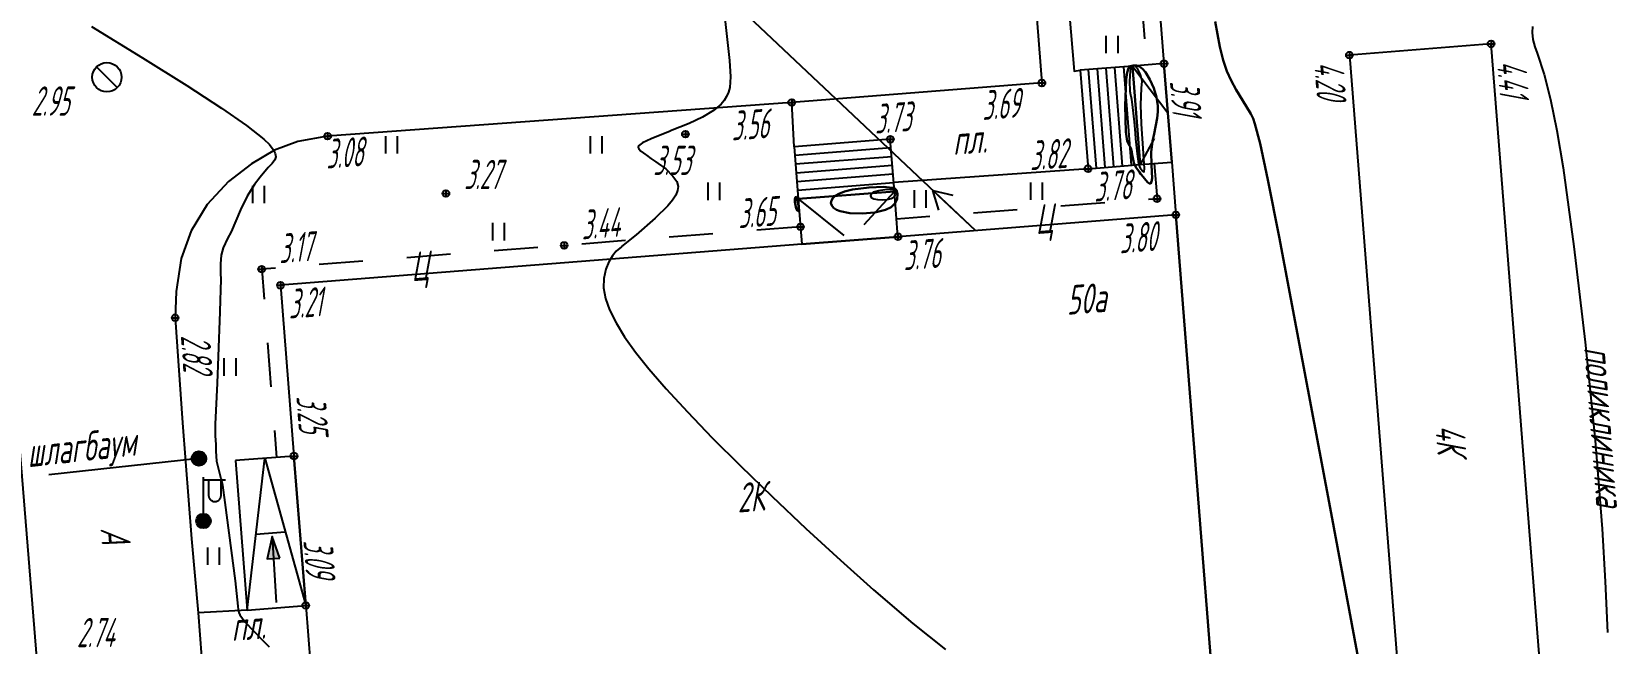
# Model space of a CAD drawing. Extents: x 1233805 to 1234355, y 654698 to 655114.
# Drawn here: x 1234000.4 to 1234054.2, y 654734.7 to 654755.6 of the extents above; entities that cross this region are included whole.
import ezdxf

# ---------------------------------------------------------------- set-up
doc = ezdxf.new("R2010")
doc.units = 0
doc.linetypes.add('ИИDash_15_15', pattern=[3, 1.5, -1.5])
doc.linetypes.add('ИИDash_20_10', pattern=[3, 2, -1])
for name, color, linetype, lineweight in [('ИИ_ГОРИЗОНТАЛИ_ОСН', 32, 'Continuous', 25), ('ИИ_ГОРИЗОНТАЛИ_УТОЛЩ', 32, 'Continuous', 30), ('ИИ_ДОРОГИ_АД', 7, 'Continuous', 25), ('ИИ_ЛЭП_НН', 250, 'Continuous', 25), ('ИИ_ОТМЕТКИ', 7, 'Continuous', 25), ('ИИ_СООРУЖЕНИЕ', 7, 'Continuous', 25), ('ИИ_СТРОЕНИЕ', 7, 'Continuous', 25), ('ИИ_ТРУБОПРОВОДЫ', 7, 'Continuous', 25), ('ИИ_УГОДЬЯ', 7, 'Continuous', 25)]:
    doc.layers.add(name, color=color, linetype=linetype, lineweight=lineweight)
doc.styles.add('VNIPISIMPLEXCUR', font='simplex.shx', dxfattribs={"width": 0.8, "oblique": 15})
doc.styles.add('ГОСТ 2.304 КУРСИВ', font='cs_gost2304.shx', dxfattribs={"oblique": 15})

# ---------------------------------------------------------------- blocks, each defined once
blk = doc.blocks.new('ИИ05401')
at = {"color": 0, "linetype": 'Continuous', "lineweight": 25}
for points in [[(-0.4, 1.2), (-0.4, 0)], [(0.4, 1.2), (0.4, 0)]]:
    blk.add_lwpolyline(points, dxfattribs=at)
blk = doc.blocks.new('ИИ0511013')
at = {"linetype": 'Continuous', "lineweight": 25}
h = blk.add_hatch(color=0, dxfattribs=at)
edge = h.paths.add_edge_path()
edge.add_arc((0, 0), 0.5, 0, 360)
at = {"color": 0, "linetype": 'Continuous', "lineweight": 25, "flags": 128}
for points in [[(0, 0.5), (0, 3)], [(0, 2.81), (1.5, 2.81)], [(1.18, 2.81), (1.18, 1.71), (1.17, 1.62), (1.14, 1.53), (1.1, 1.46), (1.03, 1.39), (0.96, 1.35), (0.87, 1.32), (0.78, 1.31), (0.69, 1.32), (0.61, 1.35), (0.53, 1.39), (0.47, 1.46), (0.42, 1.53), (0.39, 1.62), (0.38, 1.71), (0.38, 2.81)]]:
    blk.add_lwpolyline(points, dxfattribs=at)
at = {"color": 0, "linetype": 'Continuous', "lineweight": 25}
blk.add_circle((0, 0), 0.5, dxfattribs=at)
blk = doc.blocks.new('ИИ051144')
at = {"color": 0, "linetype": 'Continuous', "lineweight": 25, "flags": 128}
for points in [[(4, 0), (0, 0)], [(2.78, 0.71), (4, 0), (2.78, -0.71)]]:
    blk.add_lwpolyline(points, dxfattribs=at)
blk = doc.blocks.new('ИИ0510711')
at = {"linetype": 'Continuous', "lineweight": 25}
h = blk.add_hatch(color=0, dxfattribs=at)
edge = h.paths.add_edge_path()
edge.add_arc((0, 0), 0.5, 0, 360)
at = {"color": 0, "linetype": 'Continuous', "lineweight": 25}
blk.add_circle((0, 0), 0.5, dxfattribs=at)
blk = doc.blocks.new('ИИ051171')
at = {"color": 0, "linetype": 'Continuous', "lineweight": 25, "flags": 128}
blk.add_lwpolyline([(0.71, -0.71), (-0.71, 0.71)], dxfattribs=at)
at = {"color": 0, "linetype": 'Continuous', "lineweight": 25}
blk.add_circle((0, 0), 1, dxfattribs=at)
at = {"color": 0, "linetype": 'Continuous', "style": 'VNIPISIMPLEXCUR', "oblique": 15, "width": 0.8}
for tag, p in [('NUMBER', (1.7, -1)), ('HATCH', (1.7, -4.4)), ('HEIGHT', (1.7, -7.8)), ('TOP1', (1.7, -11.2)), ('TOP2', (1.7, -14.6)), ('TOP3', (1.7, -18)), ('TOP4', (1.7, -21.4)), ('TOP5', (1.7, -24.8)), ('BOTTOM', (1.7, -28.2))]:
    blk.add_attdef(tag, p, '', height=2, dxfattribs=at)
blk = doc.blocks.new('ИИ04101')
at = {"linetype": 'Continuous'}
blk.add_hatch(color=0, dxfattribs=at).paths.add_polyline_path([(5, -0.44), (7.5, 0), (5, 0.44)])
at = {"color": 0, "linetype": 'Continuous', "flags": 128}
blk.add_lwpolyline([(7.5, 0), (0, 0)], dxfattribs=at)
blk.add_lwpolyline([(5, -0.44), (7.5, 0), (5, 0.44)], close=True, dxfattribs=at)
blk = doc.blocks.new('PICKET')
at = {"color": 0, "linetype": 'Continuous', "lineweight": 25}
for p, q in [((-0.23, 0), (0.23, 0)), ((0, 0.23), (0, -0.23))]:
    blk.add_line(p, q, dxfattribs=at)
blk.add_circle((0, 0), 0.23, dxfattribs=at)
at = {"color": 0, "linetype": 'Continuous', "style": 'VNIPISIMPLEXCUR', "oblique": 15, "width": 0.8}
blk.add_attdef('OTMETKA', (1.25, 0.3), '', height=2, dxfattribs=at)
at = {"color": 8, "linetype": 'Continuous', "style": 'VNIPISIMPLEXCUR', "oblique": 15, "width": 0.8, "flags": 1}
blk.add_attdef('NOMER', (1.25, -2.7), '', height=2, dxfattribs=at)

msp = doc.modelspace()

# ---------------------------------------------------------------- linework, layer by layer
at = {"layer": 'ИИ_ГОРИЗОНТАЛИ_ОСН', "flags": 128}
for points, elevation in [([(1234024.032, 654756.442), (1234024.233, 654754.589), (1234024.271, 654754.04), (1234024.241, 654753.67), (1234024.198, 654753.508), (1234024.135, 654753.361), (1234024.05, 654753.225), (1234023.943, 654753.099), (1234023.681, 654752.883), (1234023.315, 654752.663), (1234022.85, 654752.442), (1234022.215, 654752.186), (1234022.199, 654752.179), (1234021.55, 654751.922), (1234021.258, 654751.785), (1234021.125, 654751.676), (1234021.11, 654751.625), (1234021.128, 654751.573), (1234021.202, 654751.495), (1234021.356, 654751.384), (1234021.392, 654751.359), (1234021.548, 654751.25), (1234021.717, 654751.131), (1234021.795, 654751.079), (1234022.057, 654750.891), (1234022.297, 654750.64), (1234022.298, 654750.639), (1234022.298, 654750.639), (1234022.428, 654750.458), (1234022.474, 654750.289), (1234022.459, 654750.147), (1234022.396, 654749.992), (1234022.285, 654749.819), (1234022.122, 654749.624), (1234021.695, 654749.208), (1234021.04, 654748.639), (1234020.542, 654748.235), (1234020.536, 654748.23), (1234020.364, 654748.081), (1234020.229, 654747.915), (1234020.111, 654747.71), (1234020.011, 654747.463), (1234019.934, 654747.143), (1234019.929, 654746.821), (1234019.995, 654746.466), (1234020.135, 654746.074), (1234020.353, 654745.635), (1234020.649, 654745.154), (1234021.022, 654744.629), (1234021.474, 654744.059), (1234022.069, 654743.372), (1234022.794, 654742.585), (1234023.644, 654741.704), (1234024.609, 654740.741), (1234025.69, 654739.693), (1234026.842, 654738.606), (1234028.022, 654737.521), (1234029.151, 654736.511), (1234030.501, 654735.35), (1234031.611, 654734.463)], 3.5), ([(1234002.422, 654755.754), (1234004.172, 654754.687), (1234005.681, 654753.741), (1234006.869, 654752.968), (1234007.721, 654752.376), (1234008.311, 654751.907), (1234008.505, 654751.719), (1234008.637, 654751.556), (1234008.707, 654751.422), (1234008.723, 654751.304), (1234008.69, 654751.198), (1234008.597, 654751.076), (1234008.469, 654750.933), (1234008.189, 654750.612), (1234007.993, 654750.357), (1234007.75, 654749.964), (1234007.515, 654749.489), (1234007.356, 654749.113), (1234007.196, 654748.741), (1234007.077, 654748.506), (1234006.926, 654748.191), (1234006.857, 654747.939), (1234006.829, 654747.651), (1234006.837, 654747.312), (1234006.845, 654747.12), (1234006.836, 654746.743), (1234006.823, 654746.399), (1234006.811, 654746.009), (1234006.758, 654744.483), (1234006.716, 654743.567), (1234006.657, 654742.167), (1234006.655, 654741.769), (1234006.671, 654741.467), (1234006.678, 654741.374), (1234006.68, 654741.247), (1234006.701, 654740.899), (1234006.849, 654740.311), (1234006.853, 654740.297), (1234006.902, 654740.085), (1234006.984, 654739.49), (1234007.331, 654736.812), (1234007.424, 654735.951), (1234007.436, 654735.831), (1234007.456, 654735.735), (1234007.495, 654735.648), (1234007.682, 654735.406), (1234008.261, 654734.796), (1234008.495, 654734.554)], 3), ([(1234051.683, 654755.758), (1234051.669, 654755.547), (1234051.694, 654755.316), (1234051.761, 654755.058), (1234051.838, 654754.84), (1234052.075, 654754.117), (1234052.291, 654753.266), (1234052.508, 654752.2), (1234052.724, 654750.924), (1234053.098, 654748.242), (1234053.482, 654744.964), (1234053.818, 654741.604), (1234054.062, 654738.594), (1234054.17, 654736.794), (1234054.241, 654735.043)], 4.5)]:
    msp.add_lwpolyline(points, dxfattribs=dict(at, elevation=elevation))
at = {"layer": 'ИИ_ГОРИЗОНТАЛИ_ОСН', "elevation": 4.5, "flags": 128}
for points in [[(1234038.162, 654751.408), (1234038.212, 654751.058), (1234038.272, 654750.92), (1234038.275, 654750.917), (1234038.286, 654750.902), (1234038.364, 654750.81), (1234038.406, 654750.793), (1234038.421, 654750.91), (1234038.389, 654751.378), (1234038.386, 654751.418), (1234038.315, 654752.428), (1234038.291, 654753.082), (1234038.32, 654753.646), (1234038.333, 654753.888), (1234038.282, 654754.116), (1234038.174, 654754.326), (1234038.098, 654754.398), (1234038.014, 654754.413), (1234037.977, 654754.403), (1234037.954, 654754.375), (1234037.924, 654754.23), (1234037.911, 654753.892), (1234037.921, 654753.552), (1234037.94, 654753.42), (1234037.948, 654753.386), (1234037.97, 654753.276), (1234038.011, 654752.994), (1234038.061, 654752.499), (1234038.096, 654752.115), (1234038.114, 654751.913), (1234038.162, 654751.408)], [(1234029.147, 654750.09), (1234029.071, 654750.035), (1234029.047, 654749.97), (1234029.08, 654749.909), (1234029.164, 654749.864), (1234029.29, 654749.84), (1234029.451, 654749.835), (1234029.618, 654749.85), (1234029.753, 654749.882), (1234029.826, 654749.917), (1234029.877, 654749.963), (1234029.904, 654750.02), (1234029.909, 654750.088), (1234029.895, 654750.139), (1234029.844, 654750.17), (1234029.729, 654750.181), (1234029.541, 654750.173), (1234029.326, 654750.144), (1234029.147, 654750.09)], [(1234026.537, 654749.826), (1234026.557, 654749.741), (1234026.583, 654749.707), (1234026.57, 654749.872), (1234026.546, 654749.885), (1234026.537, 654749.826)]]:
    msp.add_lwpolyline(points, close=True, dxfattribs=at)
at = {"layer": 'ИИ_ГОРИЗОНТАЛИ_УТОЛЩ', "elevation": 4, "flags": 128}
msp.add_lwpolyline([(1234040.829, 654755.929), (1234040.993, 654755.067), (1234041.11, 654754.61), (1234041.237, 654754.227), (1234041.375, 654753.907), (1234041.55, 654753.59), (1234041.768, 654753.238), (1234042.051, 654752.772), (1234042.127, 654752.618), (1234042.195, 654752.426), (1234042.368, 654751.754), (1234042.633, 654750.512), (1234043.017, 654748.567), (1234044.794, 654739.128), (1234045.813, 654733.684)], dxfattribs=at)
for points in [[(1234038.058, 654751.099), (1234038.12, 654750.947), (1234038.242, 654750.776), (1234038.282, 654750.725), (1234038.313, 654750.684), (1234038.518, 654750.441), (1234038.583, 654750.395), (1234038.628, 654750.395), (1234038.66, 654750.451), (1234038.675, 654750.568), (1234038.658, 654751.02), (1234038.657, 654751.032), (1234038.642, 654751.466), (1234038.687, 654751.837), (1234038.745, 654752.086), (1234038.855, 654752.624), (1234038.874, 654752.841), (1234038.871, 654753.042), (1234038.827, 654753.336), (1234038.737, 654753.645), (1234038.605, 654753.949), (1234038.452, 654754.2), (1234038.352, 654754.315), (1234038.251, 654754.39), (1234038.149, 654754.425), (1234038.029, 654754.428), (1234037.932, 654754.403), (1234037.87, 654754.329), (1234037.824, 654754.181), (1234037.791, 654753.947), (1234037.756, 654753.054), (1234037.782, 654752.157), (1234037.831, 654751.843), (1234037.892, 654751.701), (1234037.908, 654751.677), (1234037.948, 654751.605), (1234037.989, 654751.457), (1234038.012, 654751.327), (1234038.021, 654751.273), (1234038.058, 654751.099)], [(1234027.965, 654750.038), (1234027.849, 654749.97), (1234027.764, 654749.892), (1234027.714, 654749.808), (1234027.702, 654749.722), (1234027.728, 654749.638), (1234027.79, 654749.562), (1234027.885, 654749.496), (1234028.01, 654749.443), (1234028.342, 654749.379), (1234028.766, 654749.365), (1234029.206, 654749.404), (1234029.561, 654749.488), (1234029.755, 654749.581), (1234029.889, 654749.703), (1234029.961, 654749.853), (1234029.974, 654750.033), (1234029.936, 654750.167), (1234029.883, 654750.215), (1234029.8, 654750.248), (1234029.499, 654750.277), (1234029.003, 654750.257), (1234028.436, 654750.181), (1234028.169, 654750.115), (1234027.965, 654750.038)], [(1234026.461, 654749.767), (1234026.515, 654749.54), (1234026.555, 654749.462), (1234026.583, 654749.452), (1234026.592, 654749.645), (1234026.549, 654749.886), (1234026.518, 654749.931), (1234026.486, 654749.92), (1234026.464, 654749.857), (1234026.461, 654749.767)]]:
    msp.add_lwpolyline(points, close=True, dxfattribs=at)
at = {"layer": 'ИИ_ДОРОГИ_АД', "flags": 128}
for points in [[(1234001.648, 654701.533), (1234002.039, 654702.113), (1234002.917, 654704.659), (1234002.932, 654705.077), (1234002.927, 654705.421), (1234002.785, 654706.518), (1234001.077, 654727.725), (1233999.705, 654744.755), (1233998.596, 654758.267), (1233997.947, 654765.912), (1233997.638, 654769.635), (1234007.977, 654770.363)], [(1234034.032, 654765.067), (1234034.911, 654753.826), (1234026.36, 654753.161), (1234010.495, 654752.007), (1234009.48, 654751.826), (1234008.679, 654751.528), (1234007.896, 654751.064), (1234007.104, 654750.454), (1234006.379, 654749.671), (1234005.83, 654748.775), (1234005.493, 654747.824), (1234005.319, 654746.697), (1234005.284, 654745.804), (1234005.537, 654742.218), (1234005.84, 654738.249), (1234006.066, 654735.722), (1234006.183, 654734.217)], [(1234035.938, 654759.65), (1234035.557, 654759.613), (1234036.013, 654754.235), (1234036.223, 654754.263)], [(1234026.443, 654751.644), (1234026.36, 654753.161)], [(1234036.488, 654750.895), (1234029.846, 654750.421)], [(1234007.745, 654735.814), (1234006.066, 654735.722)]]:
    msp.add_lwpolyline(points, dxfattribs=at)
at = {"layer": 'ИИ_ДОРОГИ_АД', "linetype": 'ИИDash_15_15', "flags": 128}
for points in [[(1234038.063, 654759.817), (1234038.486, 654754.441)], [(1234038.751, 654751.073), (1234038.846, 654749.871), (1234029.945, 654749.17)], [(1234026.658, 654748.912), (1234008.242, 654747.463), (1234008.747, 654741.031)]]:
    msp.add_lwpolyline(points, dxfattribs=at)
at = {"layer": 'ИИ_ЛЭП_НН', "flags": 128}
msp.add_lwpolyline([(1233971.971, 654794.822), (1233997.198, 654782.193), (1234032.639, 654748.781)], dxfattribs=at)
at = {"layer": 'ИИ_СООРУЖЕНИЕ', "elevation": 4.484, "flags": 128}
msp.add_lwpolyline([(1234006.097, 654740.992), (1234000.961, 654740.436)], dxfattribs=at)
at = {"layer": 'ИИ_СТРОЕНИЕ'}
for points in [[(1234055.337, 654770.772), (1234051.732, 654770.488), (1234049.68, 654770.327), (1234046.84, 654770.104), (1234042.476, 654769.76), (1234037.911, 654769.401), (1234038.399, 654763.199), (1234038.662, 654759.864), (1234039.084, 654754.488), (1234039.349, 654751.12), (1234039.491, 654749.32), (1234040.835, 654732.231), (1234040.991, 654730.245), (1234041.235, 654727.156), (1234041.448, 654724.448), (1234041.688, 654721.397), (1234041.938, 654718.215), (1234042.42, 654712.084), (1234046.975, 654712.443), (1234051.28, 654712.781), (1234054.274, 654713.017)], [(1234036.774, 654750.917), (1234036.509, 654754.286)], [(1234037.073, 654750.941), (1234036.808, 654754.309)], [(1234037.372, 654750.965), (1234037.107, 654754.333)], [(1234037.671, 654750.988), (1234037.407, 654754.356)], [(1234037.971, 654751.012), (1234037.706, 654754.38)], [(1234026.465, 654751.358), (1234029.752, 654751.617)], [(1234026.489, 654751.059), (1234029.776, 654751.318)], [(1234026.513, 654750.76), (1234029.799, 654751.019)], [(1234026.536, 654750.461), (1234029.823, 654750.72)], [(1234026.56, 654750.162), (1234029.846, 654750.421)], [(1234007.745, 654735.814), (1234008.344, 654741), (1234009.747, 654735.971)], [(1234008.045, 654738.407), (1234009.046, 654738.486)]]:
    msp.add_lwpolyline(points, dxfattribs=at)
for points in [[(1234045.423, 654754.78), (1234047.587, 654727.275), (1234052.428, 654727.656), (1234050.264, 654755.161)], [(1234038.005, 654754.403), (1234038.27, 654751.035), (1234039.349, 654751.12), (1234039.084, 654754.488)], [(1234038.27, 654751.035), (1234038.005, 654754.403), (1234036.223, 654754.263), (1234036.488, 654750.895)], [(1234026.583, 654749.863), (1234029.87, 654750.122), (1234029.73, 654751.903), (1234026.443, 654751.644)], [(1234026.583, 654749.863), (1234026.705, 654748.314), (1234029.992, 654748.572), (1234029.87, 654750.122)], [(1234008.887, 654746.912), (1234009.346, 654741.079), (1234009.747, 654735.971), (1234010.231, 654729.823), (1234040.835, 654732.231), (1234039.491, 654749.32), (1234029.992, 654748.572), (1234026.705, 654748.314)], [(1234007.343, 654740.921), (1234007.745, 654735.814), (1234009.747, 654735.971), (1234009.346, 654741.079)]]:
    msp.add_lwpolyline(points, close=True, dxfattribs=at)
at = {"layer": 'ИИ_СТРОЕНИЕ', "linetype": 'ИИDash_20_10', "flags": 128}
for points in [[(1234038.005, 654754.403), (1234039.217, 654752.804), (1234038.27, 654751.035)], [(1234026.583, 654749.863), (1234028.348, 654748.443), (1234029.87, 654750.122)]]:
    msp.add_lwpolyline(points, dxfattribs=at)

# ---------------------------------------------------------------- block references
at = {"layer": 'ИИ_ЛЭП_НН', "xscale": 0.4999999999999997, "yscale": 0.4999999999999997, "zscale": 0.4999999999999997, "rotation": 136.6875793517358}
msp.add_blockref('ИИ051144', (1234032.639, 654748.781), dxfattribs=at)
at = {"layer": 'ИИ_ЛЭП_НН', "xscale": 0.5, "yscale": 0.5, "zscale": 0.5}
msp.add_blockref('ИИ0511013', (1234006.25, 654738.858, -11.67), dxfattribs=at)
at = {"layer": 'ИИ_ОТМЕТКИ'}
ref = msp.add_blockref('PICKET', (1234050.264, 654755.161, 4.405), dxfattribs=dict(at, xscale=0.5, yscale=0.5, zscale=0.5))
ref.add_attrib('OTMETKA', '4.41', (1234050.463, 654754.55, 4.405), dxfattribs={"layer": '0', "color": 0, "linetype": 'Continuous', "height": 1, "rotation": 274.4978, "style": 'ГОСТ 2.304 КУРСИВ', "oblique": 15, "width": 0.65})
ref = msp.add_blockref('PICKET', (1234039.084, 654754.488, 3.913), dxfattribs=dict(at, xscale=0.5, yscale=0.5, zscale=0.5))
ref.add_attrib('OTMETKA', '3.91', (1234039.283, 654753.877, 3.913), dxfattribs={"layer": '0', "color": 0, "linetype": 'Continuous', "height": 1, "rotation": 274.4978, "style": 'ГОСТ 2.304 КУРСИВ', "oblique": 15, "width": 0.65})
ref = msp.add_blockref('PICKET', (1234045.423, 654754.78, 4.203), dxfattribs=dict(at, xscale=0.5, yscale=0.5, zscale=0.5))
ref.add_attrib('OTMETKA', '4.20', (1234044.216, 654754.517, 4.203), dxfattribs={"layer": '0', "color": 0, "linetype": 'Continuous', "height": 1, "rotation": 274.4978, "style": 'ГОСТ 2.304 КУРСИВ', "oblique": 15, "width": 0.65})
ref = msp.add_blockref('PICKET', (1234034.911, 654753.826, 3.685), dxfattribs=dict(at, xscale=0.5, yscale=0.5, zscale=0.5))
ref.add_attrib('OTMETKA', '3.69', (1234032.889, 654752.556, 3.685), dxfattribs={"layer": '0', "color": 0, "linetype": 'Continuous', "height": 1, "rotation": 4.4528, "style": 'ГОСТ 2.304 КУРСИВ', "oblique": 15, "width": 0.65})
ref = msp.add_blockref('PICKET', (1234026.36, 654753.161, 3.558), dxfattribs=dict(at, xscale=0.5, yscale=0.5, zscale=0.5))
ref.add_attrib('OTMETKA', '3.56', (1234024.316, 654751.858, 3.558), dxfattribs={"layer": '0', "color": 0, "linetype": 'Continuous', "height": 1, "rotation": 4.1574, "style": 'ГОСТ 2.304 КУРСИВ', "oblique": 15, "width": 0.65})
ref = msp.add_blockref('PICKET', (1234029.73, 654751.903, 3.732), dxfattribs=dict(at, xscale=0.5, yscale=0.5, zscale=0.5))
ref.add_attrib('OTMETKA', '3.73', (1234029.214, 654752.091, 3.732), dxfattribs={"layer": '0', "color": 0, "linetype": 'Continuous', "height": 1, "rotation": 4.4978, "style": 'ГОСТ 2.304 КУРСИВ', "oblique": 15, "width": 0.65})
ref = msp.add_blockref('PICKET', (1234010.495, 654752.007, 3.081), dxfattribs=dict(at, xscale=0.5, yscale=0.5, zscale=0.5))
ref.add_attrib('OTMETKA', '3.08', (1234010.459, 654750.898, 3.081), dxfattribs={"layer": '0', "color": 0, "linetype": 'Continuous', "height": 1, "rotation": 4.1574, "style": 'ГОСТ 2.304 КУРСИВ', "oblique": 15, "width": 0.65})
ref = msp.add_blockref('PICKET', (1234022.726, 654752.079, 3.527), dxfattribs=dict(at, xscale=0.5, yscale=0.5, zscale=0.5))
ref.add_attrib('OTMETKA', '3.53', (1234021.629, 654750.681, 3.527), dxfattribs={"layer": '0', "color": 0, "linetype": 'Continuous', "height": 1, "style": 'ГОСТ 2.304 КУРСИВ', "oblique": 15, "width": 0.65})
ref = msp.add_blockref('PICKET', (1234036.488, 654750.895, 3.819), dxfattribs=dict(at, xscale=0.5, yscale=0.5, zscale=0.5))
ref.add_attrib('OTMETKA', '3.82', (1234034.517, 654750.84, 3.819), dxfattribs={"layer": '0', "color": 0, "linetype": 'Continuous', "height": 1, "rotation": 4.0844, "style": 'ГОСТ 2.304 КУРСИВ', "oblique": 15, "width": 0.65})
ref = msp.add_blockref('PICKET', (1234014.539, 654750.05, 3.265), dxfattribs=dict(at, xscale=0.5, yscale=0.5, zscale=0.5))
ref.add_attrib('OTMETKA', '3.27', (1234015.164, 654750.2, 3.265), dxfattribs={"layer": '0', "color": 0, "linetype": 'Continuous', "height": 1, "style": 'ГОСТ 2.304 КУРСИВ', "oblique": 15, "width": 0.65})
ref = msp.add_blockref('PICKET', (1234038.846, 654749.871, 3.779), dxfattribs=dict(at, xscale=0.5, yscale=0.5, zscale=0.5))
ref.add_attrib('OTMETKA', '3.78', (1234036.71, 654749.766, 3.779), dxfattribs={"layer": '0', "color": 0, "linetype": 'Continuous', "height": 1, "rotation": 4.4978, "style": 'ГОСТ 2.304 КУРСИВ', "oblique": 15, "width": 0.65})
ref = msp.add_blockref('PICKET', (1234018.583, 654748.277, 3.443), dxfattribs=dict(at, xscale=0.5, yscale=0.5, zscale=0.5))
ref.add_attrib('OTMETKA', '3.44', (1234019.194, 654748.475, 3.443), dxfattribs={"layer": '0', "color": 0, "linetype": 'Continuous', "height": 1, "rotation": 4.4978, "style": 'ГОСТ 2.304 КУРСИВ', "oblique": 15, "width": 0.65})
ref = msp.add_blockref('PICKET', (1234026.658, 654748.912, 3.651), dxfattribs=dict(at, xscale=0.5, yscale=0.5, zscale=0.5))
ref.add_attrib('OTMETKA', '3.65', (1234024.549, 654748.858, 3.651), dxfattribs={"layer": '0', "color": 0, "linetype": 'Continuous', "height": 1, "rotation": 4.4978, "style": 'ГОСТ 2.304 КУРСИВ', "oblique": 15, "width": 0.65})
ref = msp.add_blockref('PICKET', (1234039.491, 654749.32, 3.803), dxfattribs=dict(at, xscale=0.5, yscale=0.5, zscale=0.5))
ref.add_attrib('OTMETKA', '3.80', (1234037.58, 654747.998, 3.803), dxfattribs={"layer": '0', "color": 0, "linetype": 'Continuous', "height": 1, "rotation": 4.4978, "style": 'ГОСТ 2.304 КУРСИВ', "oblique": 15, "width": 0.65})
ref = msp.add_blockref('PICKET', (1234008.242, 654747.463, 3.166), dxfattribs=dict(at, xscale=0.5, yscale=0.5, zscale=0.5))
ref.add_attrib('OTMETKA', '3.17', (1234008.853, 654747.662, 3.166), dxfattribs={"layer": '0', "color": 0, "linetype": 'Continuous', "height": 1, "rotation": 4.4978, "style": 'ГОСТ 2.304 КУРСИВ', "oblique": 15, "width": 0.65})
ref = msp.add_blockref('PICKET', (1234029.992, 654748.572, 3.76), dxfattribs=dict(at, xscale=0.5, yscale=0.5, zscale=0.5))
ref.add_attrib('OTMETKA', '3.76', (1234030.199, 654747.421, 3.76), dxfattribs={"layer": '0', "color": 0, "linetype": 'Continuous', "height": 1, "rotation": 4.4978, "style": 'ГОСТ 2.304 КУРСИВ', "oblique": 15, "width": 0.65})
ref = msp.add_blockref('PICKET', (1234008.887, 654746.912, 3.211), dxfattribs=dict(at, xscale=0.5, yscale=0.5, zscale=0.5))
ref.add_attrib('OTMETKA', '3.21', (1234009.179, 654745.771, 3.211), dxfattribs={"layer": '0', "color": 0, "linetype": 'Continuous', "height": 1, "rotation": 4.4978, "style": 'ГОСТ 2.304 КУРСИВ', "oblique": 15, "width": 0.65})
ref = msp.add_blockref('PICKET', (1234005.284, 654745.804, 2.819), dxfattribs=dict(at, xscale=0.5, yscale=0.5, zscale=0.5))
ref.add_attrib('OTMETKA', '2.82', (1234005.478, 654745.191, 2.819), dxfattribs={"layer": '0', "color": 0, "linetype": 'Continuous', "height": 1, "rotation": 274.0421, "style": 'ГОСТ 2.304 КУРСИВ', "oblique": 15, "width": 0.65})
ref = msp.add_blockref('PICKET', (1234009.346, 654741.079, 3.246), dxfattribs=dict(at, xscale=0.5, yscale=0.5, zscale=0.5))
ref.add_attrib('OTMETKA', '3.25', (1234009.423, 654743.11, 3.246), dxfattribs={"layer": '0', "color": 0, "linetype": 'Continuous', "height": 1, "rotation": 274.4978, "style": 'ГОСТ 2.304 КУРСИВ', "oblique": 15, "width": 0.65})
ref = msp.add_blockref('PICKET', (1234009.747, 654735.971, 3.093), dxfattribs=dict(at, xscale=0.5, yscale=0.5, zscale=0.5))
ref.add_attrib('OTMETKA', '3.09', (1234009.662, 654738.182, 3.093), dxfattribs={"layer": '0', "color": 0, "linetype": 'Continuous', "height": 1, "rotation": 274.4978, "style": 'ГОСТ 2.304 КУРСИВ', "oblique": 15, "width": 0.65})
at = {"layer": 'ИИ_СООРУЖЕНИЕ', "xscale": 0.5, "yscale": 0.5, "zscale": 0.5}
msp.add_blockref('ИИ0510711', (1234006.097, 654740.992, 4.484), dxfattribs=at)
at = {"layer": 'ИИ_СТРОЕНИЕ', "xscale": 0.2999999999999998, "yscale": 0.4999999999999999, "zscale": 0.5, "rotation": 93.35717309891653}
msp.add_blockref('ИИ04101', (1234008.732, 654736.078), dxfattribs=at)
at = {"layer": 'ИИ_ТРУБОПРОВОДЫ'}
ref = msp.add_blockref('ИИ051171', (1234002.951, 654754.022, 2.95), dxfattribs=dict(at, xscale=0.5, yscale=0.5, zscale=0.5))
ref.add_attrib('HATCH', '2.95', (1234000.381, 654752.71, 2.95), dxfattribs={"layer": '0', "color": 0, "linetype": 'Continuous', "height": 1, "rotation": 360, "style": 'ГОСТ 2.304 КУРСИВ', "oblique": 15, "width": 0.65})
ref = msp.add_blockref('ИИ051171', (1234001.854, 654733.718, 2.74), dxfattribs=dict(at, xscale=0.5, yscale=0.5, zscale=0.5))
ref.add_attrib('HATCH', '2.74', (1234001.926, 654734.546, 2.74), dxfattribs={"layer": '0', "color": 0, "linetype": 'Continuous', "height": 1, "rotation": 360, "style": 'ГОСТ 2.304 КУРСИВ', "oblique": 15, "width": 0.65})
at = {"layer": 'ИИ_УГОДЬЯ', "xscale": 0.5, "yscale": 0.5, "zscale": 0.5}
for p in [(1234037.302, 654754.841), (1234012.671, 654751.413), (1234019.671, 654751.413), (1234008.127, 654749.716), (1234023.692, 654749.827), (1234030.748, 654749.559), (1234034.718, 654749.829), (1234016.33, 654748.448), (1234007.153, 654743.817), (1234006.591, 654737.357)]:
    msp.add_blockref('ИИ05401', p, dxfattribs=at)

# ---------------------------------------------------------------- texts
at = {"layer": 'ИИ_ДОРОГИ_АД', "style": 'ГОСТ 2.304 КУРСИВ', "oblique": 15, "width": 0.8}
for s, rotation, p in [('пл.', 4.3345, (1234031.882, 654751.363)), ('Ц', 4.4978, (1234034.709, 654748.66)), ('Ц', 4.4978, (1234013.371, 654747.048)), ('А', 274.5589, (1234002.729, 654738.611)), ('пл.', 4.3345, (1234007.223, 654734.751))]:
    msp.add_text(s, height=1, rotation=rotation, dxfattribs=at).set_placement(p)
at = {"layer": 'ИИ_СООРУЖЕНИЕ', "style": 'ГОСТ 2.304 КУРСИВ', "oblique": 15, "width": 0.8}
msp.add_text('шлагбаум', height=1, rotation=6.1798, dxfattribs=at).set_placement((1234000.259, 654740.694))
at = {"layer": 'ИИ_СТРОЕНИЕ', "style": 'ГОСТ 2.304 КУРСИВ', "oblique": 15, "width": 0.8}
for s, rotation, p in [('50а', 4.4978, (1234035.771, 654745.9)), ('поликлиника', 274.4978, (1234053.437, 654744.783)), ('4К', 274.4978, (1234048.356, 654742.109)), ('2К', 4.4978, (1234024.518, 654739.144))]:
    msp.add_text(s, height=1, rotation=rotation, dxfattribs=at).set_placement(p)

doc.saveas('drawing.dxf')
